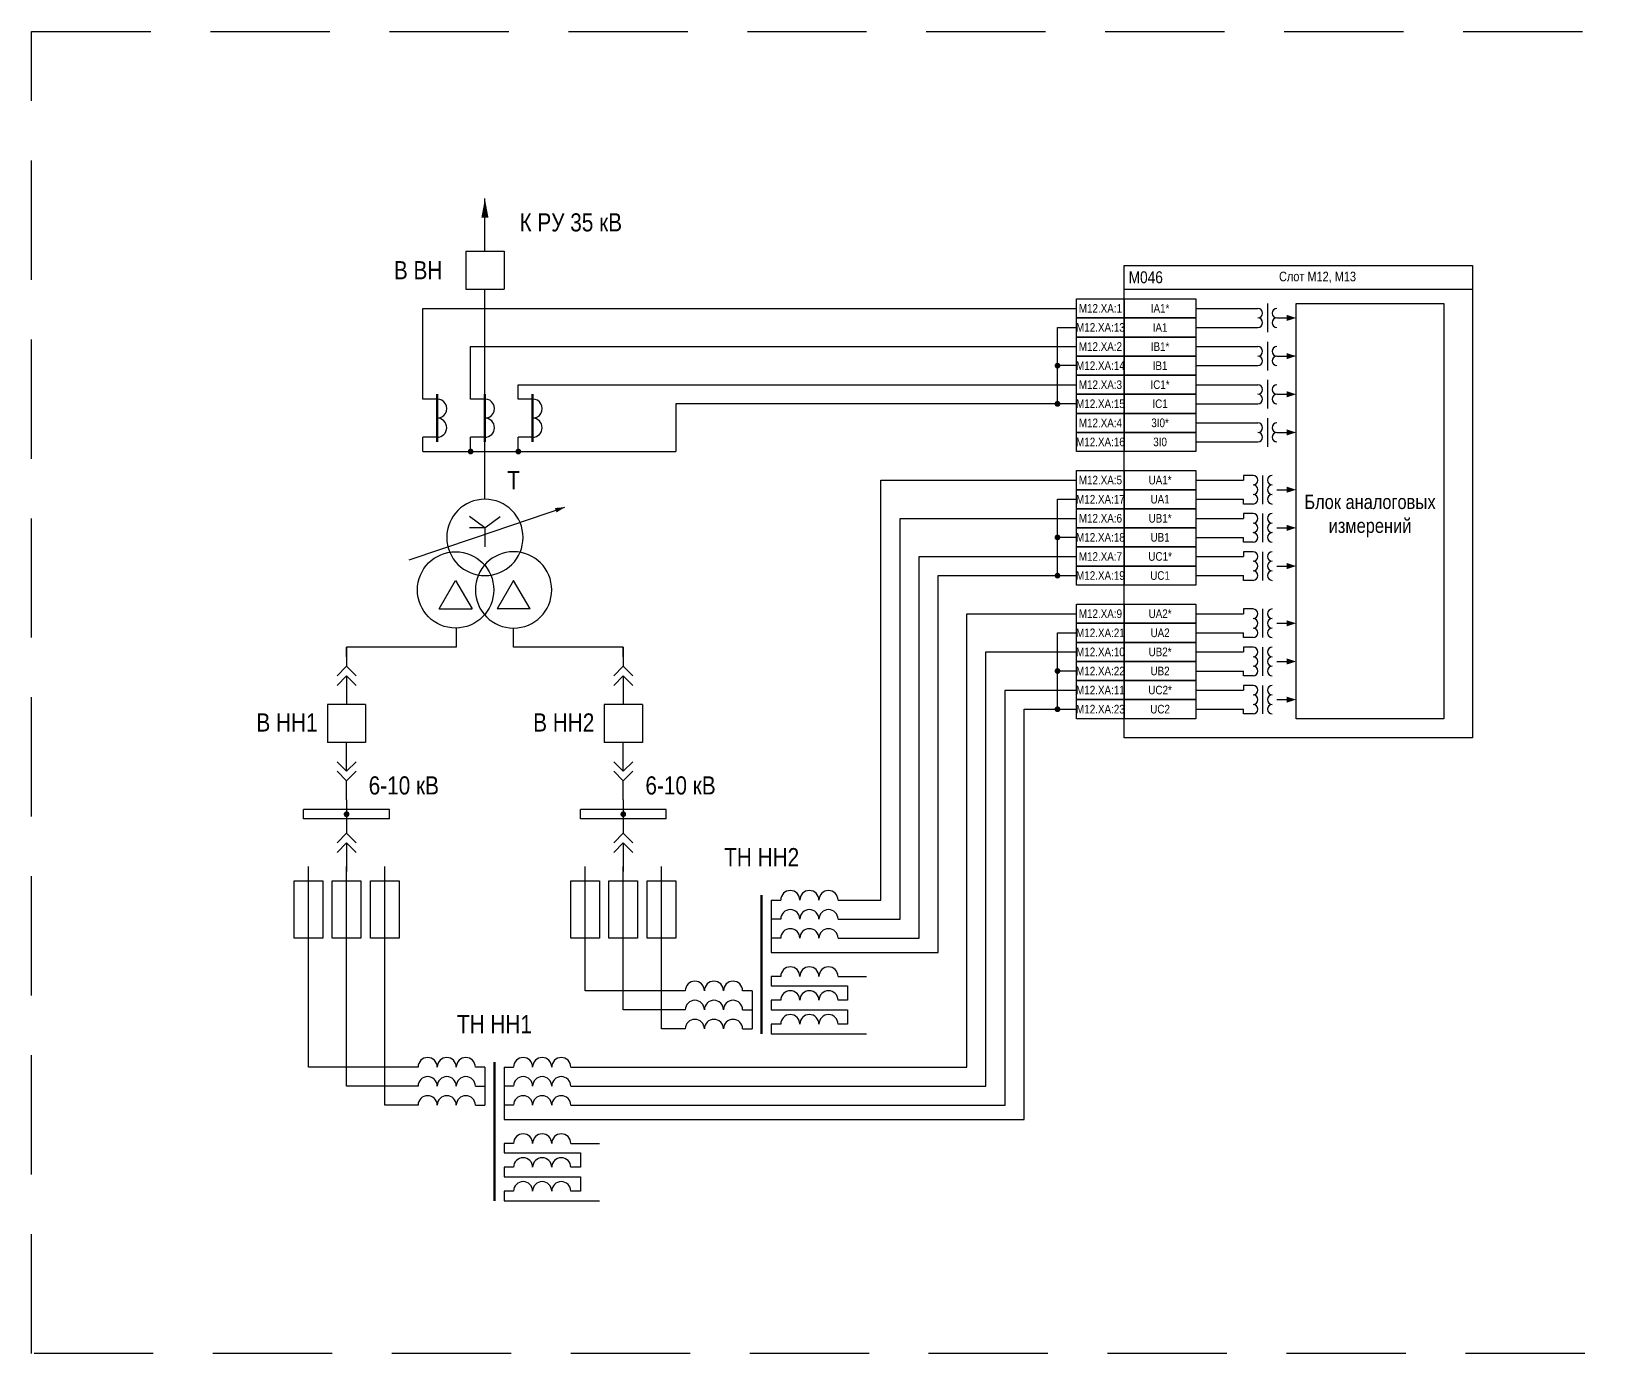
# Model space of a CAD drawing. Header units: millimetres. Extents: x 1657 to 7470, y -558 to 594.
# Drawn here: x 6807 to 7138.5, y 124 to 401 of the extents above; entities that cross this region are included whole.
import ezdxf
from ezdxf.enums import TextEntityAlignment as Align

# ---------------------------------------------------------------- set-up
doc = ezdxf.new("R2010")
doc.units = ezdxf.units.MM
doc.linetypes.add('штриховая2', pattern=[0.375, 0.25, -0.125])
for name, color, linetype, lineweight in [('_ОРЗ_0.3', 7, 'Continuous', 30), ('TEXT', 7, 'Continuous', 25), ('Толстая', 7, 'Continuous', 53), ('Тонкая', 7, 'Continuous', 13)]:
    doc.layers.add(name, color=color, linetype=linetype, lineweight=lineweight)
doc.layers.add('Основная', color=7, linetype='Continuous')
doc.styles.add('1.8_Gost_RD', font='ARIALN.TTF', dxfattribs={"height": 1.8})
doc.styles.add('2.5_Gost_RD', font='ARIALN.TTF', dxfattribs={"height": 2.5})
doc.styles.add('2.5_ISOCPEUR', font='isocpeur.ttf', dxfattribs={"width": 0.9, "height": 2.5})
doc.styles.add('Narrow', font='ARIALN.TTF')
doc.styles.add('Вывод', font='ARIALN.TTF', dxfattribs={"height": 2.5})
doc.styles.add('Компонент', font='ARIALN.TTF', dxfattribs={"height": 3.5})

# ---------------------------------------------------------------- blocks, each defined once
blk = doc.blocks.new('*U195')
at = {"layer": 'Основная', "ltscale": 0.25}
for p, q in [((2, 2), (0, 0)), ((0, 0), (2, -2))]:
    blk.add_line(p, q, dxfattribs=at)
blk = doc.blocks.new('*U210')
at = {"layer": 'Основная', "color": 0}
for p, q in [((0, 6), (0, 2)), ((0, 0), (0, -6))]:
    blk.add_line(p, q, dxfattribs=at)
at = {"ltscale": 0.25, "xscale": -1, "rotation": 90}
for p in [(0, 2), (0, 0)]:
    blk.add_blockref('*U195', p, dxfattribs=at)
at = {"layer": 'Основная'}
for tag, height, style, p in [('ОУ2', 3.5, 'Компонент', (-5, 6)), ('В2', 2.5, 'Вывод', (3, 6)), ('ОУ1', 3.5, 'Компонент', (-5, -6)), ('В1', 2.5, 'Вывод', (3, -6))]:
    blk.add_attdef(tag, text='', height=height, dxfattribs=dict(at, style=style)).set_placement(p, align=Align.MIDDLE_CENTER)
blk = doc.blocks.new('*U209')
at = {"layer": 'Основная'}
for p, q in [((0, 0), (-8, 0)), ((-8, -8), (-8, 0)), ((0, -8), (0, 0)), ((0, -8), (-8, -8))]:
    blk.add_line(p, q, dxfattribs=at)
at = {"layer": 'Основная', "style": '2.5_ISOCPEUR'}
blk.add_attdef('ОУ', text='', height=2.5, dxfattribs=at).set_placement((-15, -3), align=Align.MIDDLE_CENTER)
blk = doc.blocks.new('*U208')
at = {"layer": 'Основная', "color": 0}
for p, q in [((0, 0), (0, 6)), ((0, -6), (0, -2))]:
    blk.add_line(p, q, dxfattribs=at)
at = {"ltscale": 0.25, "rotation": 89.99999999999999}
for p in [(0, 0), (0, -2)]:
    blk.add_blockref('*U195', p, dxfattribs=at)
at = {"layer": 'Основная'}
for tag, height, style, p in [('ОУ1', 3.5, 'Компонент', (-5, 6)), ('В1', 2.5, 'Вывод', (3, 6)), ('ОУ2', 3.5, 'Компонент', (-5, -6)), ('В2', 2.5, 'Вывод', (3, -6))]:
    blk.add_attdef(tag, text='', height=height, dxfattribs=dict(at, style=style)).set_placement(p, align=Align.MIDDLE_CENTER)
blk = doc.blocks.new('*U206')
at = {"layer": 'Основная'}
for p, q in [((0, 0), (-8, 0)), ((-8, -8), (-8, 0)), ((0, -8), (0, 0)), ((0, -8), (-8, -8))]:
    blk.add_line(p, q, dxfattribs=at)
at = {"layer": 'Основная', "style": '2.5_ISOCPEUR'}
blk.add_attdef('ОУ', text='', height=2.5, dxfattribs=at).set_placement((-15, -3), align=Align.MIDDLE_CENTER)
blk = doc.blocks.new('*U207')
at = {"ltscale": 0.25}
for p, q in [((3, 7), (3, 4)), ((0, 4), (3, 4)), ((0, -4), (3, -4)), ((3, -4), (3, -7))]:
    blk.add_line(p, q, dxfattribs=at)
for centre, major_axis, start_param, end_param in [((0, 2), (0, -2), 3.141593, 6.283185), ((0, -2), (-2, 0), 4.712389, 7.853982)]:
    blk.add_ellipse(centre, major_axis=major_axis, ratio=1, start_param=start_param, end_param=end_param, dxfattribs=at)
at = {"layer": 'Основная', "color": 0, "lineweight": 50}
blk.add_line((0, -5), (0, 5), dxfattribs=at)
at = {"layer": 'Основная', "style": '2.5_ISOCPEUR'}
for tag, p in [('В1', (5, 6)), ('ОУ', (-6, 0)), ('В2', (5, -6))]:
    blk.add_attdef(tag, text='', height=2.5, dxfattribs=at).set_placement(p, align=Align.MIDDLE_CENTER)
blk = doc.blocks.new('*U205')
at = {"layer": 'Основная', "color": 0}
for p, q in [((0, 0), (18, 0)), ((0, -2), (0, 0)), ((18, -2), (18, 0)), ((0, -2), (18, -2))]:
    blk.add_line(p, q, dxfattribs=at)
at = {"layer": 'Основная', "style": '2.5_ISOCPEUR'}
blk.add_attdef('ОШ', text='', height=2.5, dxfattribs=at).set_placement((6, 4), align=Align.MIDDLE_CENTER)
blk = doc.blocks.new('*U203')
at = {"ltscale": 0.25}
for p, q in [((3, 7), (3, 4)), ((0, 4), (3, 4)), ((0, -4), (3, -4)), ((3, -4), (3, -7))]:
    blk.add_line(p, q, dxfattribs=at)
for centre, major_axis, start_param, end_param in [((0, 2), (0, -2), 3.141593, 6.283185), ((0, -2), (-2, 0), 4.712389, 7.853982)]:
    blk.add_ellipse(centre, major_axis=major_axis, ratio=1, start_param=start_param, end_param=end_param, dxfattribs=at)
at = {"layer": 'Основная', "color": 0, "lineweight": 50}
blk.add_line((0, -5), (0, 5), dxfattribs=at)
at = {"layer": 'Основная', "style": '2.5_ISOCPEUR'}
for tag, p in [('В1', (5, 6)), ('ОУ', (-6, 0)), ('В2', (5, -6))]:
    blk.add_attdef(tag, text='', height=2.5, dxfattribs=at).set_placement(p, align=Align.MIDDLE_CENTER)
blk = doc.blocks.new('*U204')
at = {"ltscale": 0.25}
for p, q in [((3, 7), (3, 4)), ((0, 4), (3, 4)), ((0, -4), (3, -4)), ((3, -4), (3, -7))]:
    blk.add_line(p, q, dxfattribs=at)
for centre, major_axis, start_param, end_param in [((0, 2), (0, -2), 3.141593, 6.283185), ((0, -2), (-2, 0), 4.712389, 7.853982)]:
    blk.add_ellipse(centre, major_axis=major_axis, ratio=1, start_param=start_param, end_param=end_param, dxfattribs=at)
at = {"layer": 'Основная', "color": 0, "lineweight": 50}
blk.add_line((0, -5), (0, 5), dxfattribs=at)
at = {"layer": 'Основная', "style": '2.5_ISOCPEUR'}
for tag, p in [('В1', (5, 6)), ('ОУ', (-6, 0)), ('В2', (5, -6))]:
    blk.add_attdef(tag, text='', height=2.5, dxfattribs=at).set_placement(p, align=Align.MIDDLE_CENTER)
blk = doc.blocks.new('*U202')
at = {"ltscale": 0.25}
for p, q in [((0, 0), (-20, 0)), ((14.44, 0), (0, 0))]:
    blk.add_line(p, q, dxfattribs=at)
blk.add_lwpolyline([(-18, 0, 1, 0, 0), (-20, 0, 0, 0, 0)], format="xyseb", dxfattribs=at)
at = {"layer": 'Основная', "style": '2.5_ISOCPEUR'}
blk.add_attdef('ОС', text='', height=2.5, dxfattribs=at).set_placement((3, 2), align=Align.MIDDLE_CENTER)
blk = doc.blocks.new('*U193')
at = {"ltscale": 0.25}
for q in [(-3.2, 4.4), (3.2, 4.4), (0, -2), (3.21, 2)]:
    blk.add_line((0, 2), q, dxfattribs=at)
blk.add_circle((0, 0), 8, dxfattribs=at)
at = {"layer": 'Основная', "style": 'Компонент'}
blk.add_attdef('ОУ', text='', height=3.5, dxfattribs=at).set_placement((-17, 0), align=Align.MIDDLE_CENTER)
blk = doc.blocks.new('*U194')
at = {"ltscale": 0.25}
for p, q in [((-3.46, -4), (0, 2)), ((0, 2), (3.46, -4)), ((-3.46, -4), (3.46, -4))]:
    blk.add_line(p, q, dxfattribs=at)
blk.add_circle((0, 0), 8, dxfattribs=at)
at = {"layer": 'Основная', "style": 'Компонент'}
blk.add_attdef('ОУ', text='', height=3.5, dxfattribs=at).set_placement((17, 0), align=Align.MIDDLE_CENTER)
blk = doc.blocks.new('*U201')
at = {"layer": 'Основная', "color": 0}
for p, q in [((0, 6), (0, 2)), ((0, 0), (0, -6))]:
    blk.add_line(p, q, dxfattribs=at)
at = {"ltscale": 0.25, "xscale": -1, "rotation": 90}
for p in [(0, 2), (0, 0)]:
    blk.add_blockref('*U195', p, dxfattribs=at)
at = {"layer": 'Основная'}
for tag, height, style, p in [('ОУ2', 3.5, 'Компонент', (-5, 6)), ('В2', 2.5, 'Вывод', (3, 6)), ('ОУ1', 3.5, 'Компонент', (-5, -6)), ('В1', 2.5, 'Вывод', (3, -6))]:
    blk.add_attdef(tag, text='', height=height, dxfattribs=dict(at, style=style)).set_placement(p, align=Align.MIDDLE_CENTER)
blk = doc.blocks.new('*U199')
at = {"layer": 'Основная'}
for p, q in [((0, 0), (-8, 0)), ((-8, -8), (-8, 0)), ((0, -8), (0, 0)), ((0, -8), (-8, -8))]:
    blk.add_line(p, q, dxfattribs=at)
at = {"layer": 'Основная', "style": '2.5_ISOCPEUR'}
blk.add_attdef('ОУ', text='', height=2.5, dxfattribs=at).set_placement((-15, -3), align=Align.MIDDLE_CENTER)
blk = doc.blocks.new('*U200')
at = {"layer": 'Основная', "color": 0}
for p, q in [((0, 0), (0, 6)), ((0, -6), (0, -2))]:
    blk.add_line(p, q, dxfattribs=at)
at = {"ltscale": 0.25, "rotation": 89.99999999999999}
for p in [(0, 0), (0, -2)]:
    blk.add_blockref('*U195', p, dxfattribs=at)
at = {"layer": 'Основная'}
for tag, height, style, p in [('ОУ1', 3.5, 'Компонент', (-5, 6)), ('В1', 2.5, 'Вывод', (3, 6)), ('ОУ2', 3.5, 'Компонент', (-5, -6)), ('В2', 2.5, 'Вывод', (3, -6))]:
    blk.add_attdef(tag, text='', height=height, dxfattribs=dict(at, style=style)).set_placement(p, align=Align.MIDDLE_CENTER)
blk = doc.blocks.new('*U198')
at = {"layer": 'Основная', "color": 0}
for p, q in [((0, 0), (18, 0)), ((0, -2), (0, 0)), ((18, -2), (18, 0)), ((0, -2), (18, -2))]:
    blk.add_line(p, q, dxfattribs=at)
at = {"layer": 'Основная', "style": '2.5_ISOCPEUR'}
blk.add_attdef('ОШ', text='', height=2.5, dxfattribs=at).set_placement((6, 4), align=Align.MIDDLE_CENTER)
blk = doc.blocks.new('*U111')
at = {"ltscale": 0.25}
blk.add_line((0, 0), (3, 0), dxfattribs=at)
blk.add_lwpolyline([(2, 0, 1.3, 0, 0), (4, 0, 0, 0, 0)], format="xyseb", dxfattribs=at)
blk = doc.blocks.new('*U197')
at = {"ltscale": 0.35}
for centre in [(-4, 0), (0, 0), (4, 0)]:
    blk.add_arc(centre, 2, 0, 180, dxfattribs=at)
for tag, height, style, p in [('ОУ', 3.5, 'Компонент', (0, 8)), ('В1', 2.5, 'Вывод', (-6, -2)), ('В2', 2.5, 'Вывод', (6, -2))]:
    blk.add_attdef(tag, text='', height=height, dxfattribs=dict(at, style=style)).set_placement(p, align=Align.MIDDLE_CENTER)
blk = doc.blocks.new('*U243')
at = {"ltscale": 0.35}
for centre in [(-4, 0), (0, 0), (4, 0)]:
    blk.add_arc(centre, 2, 0, 180, dxfattribs=at)
for tag, height, style, p in [('ОУ', 3.5, 'Компонент', (0, 8)), ('В1', 2.5, 'Вывод', (-6, -2)), ('В2', 2.5, 'Вывод', (6, -2))]:
    blk.add_attdef(tag, text='', height=height, dxfattribs=dict(at, style=style)).set_placement(p, align=Align.MIDDLE_CENTER)
blk = doc.blocks.new('*U244')
at = {"ltscale": 0.35}
for centre in [(-4, 0), (0, 0), (4, 0)]:
    blk.add_arc(centre, 2, 0, 180, dxfattribs=at)
for tag, height, style, p in [('ОУ', 3.5, 'Компонент', (0, 8)), ('В1', 2.5, 'Вывод', (-6, -2)), ('В2', 2.5, 'Вывод', (6, -2))]:
    blk.add_attdef(tag, text='', height=height, dxfattribs=dict(at, style=style)).set_placement(p, align=Align.MIDDLE_CENTER)
blk = doc.blocks.new('*U245')
at = {"ltscale": 0.35}
for centre in [(-4, 0), (0, 0), (4, 0)]:
    blk.add_arc(centre, 2, 0, 180, dxfattribs=at)
for tag, height, style, p in [('ОУ', 3.5, 'Компонент', (0, 8)), ('В1', 2.5, 'Вывод', (-6, -2)), ('В2', 2.5, 'Вывод', (6, -2))]:
    blk.add_attdef(tag, text='', height=height, dxfattribs=dict(at, style=style)).set_placement(p, align=Align.MIDDLE_CENTER)
blk = doc.blocks.new('*U246')
at = {"ltscale": 0.35}
for centre in [(-4, 0), (0, 0), (4, 0)]:
    blk.add_arc(centre, 2, 0, 180, dxfattribs=at)
for tag, height, style, p in [('ОУ', 3.5, 'Компонент', (0, 8)), ('В1', 2.5, 'Вывод', (-6, -2)), ('В2', 2.5, 'Вывод', (6, -2))]:
    blk.add_attdef(tag, text='', height=height, dxfattribs=dict(at, style=style)).set_placement(p, align=Align.MIDDLE_CENTER)
blk = doc.blocks.new('*U247')
at = {"ltscale": 0.35}
for centre in [(-4, 0), (0, 0), (4, 0)]:
    blk.add_arc(centre, 2, 0, 180, dxfattribs=at)
for tag, height, style, p in [('ОУ', 3.5, 'Компонент', (0, 8)), ('В1', 2.5, 'Вывод', (-6, -2)), ('В2', 2.5, 'Вывод', (6, -2))]:
    blk.add_attdef(tag, text='', height=height, dxfattribs=dict(at, style=style)).set_placement(p, align=Align.MIDDLE_CENTER)
blk = doc.blocks.new('*U239')
at = {"ltscale": 0.35}
for centre in [(-4, 0), (0, 0), (4, 0)]:
    blk.add_arc(centre, 2, 0, 180, dxfattribs=at)
for tag, height, style, p in [('ОУ', 3.5, 'Компонент', (0, 8)), ('В1', 2.5, 'Вывод', (-6, -2)), ('В2', 2.5, 'Вывод', (6, -2))]:
    blk.add_attdef(tag, text='', height=height, dxfattribs=dict(at, style=style)).set_placement(p, align=Align.MIDDLE_CENTER)
blk = doc.blocks.new('*U240')
at = {"ltscale": 0.35}
for centre in [(-4, 0), (0, 0), (4, 0)]:
    blk.add_arc(centre, 2, 0, 180, dxfattribs=at)
for tag, height, style, p in [('ОУ', 3.5, 'Компонент', (0, 8)), ('В1', 2.5, 'Вывод', (-6, -2)), ('В2', 2.5, 'Вывод', (6, -2))]:
    blk.add_attdef(tag, text='', height=height, dxfattribs=dict(at, style=style)).set_placement(p, align=Align.MIDDLE_CENTER)
blk = doc.blocks.new('*U241')
at = {"ltscale": 0.35}
for centre in [(-4, 0), (0, 0), (4, 0)]:
    blk.add_arc(centre, 2, 0, 180, dxfattribs=at)
for tag, height, style, p in [('ОУ', 3.5, 'Компонент', (0, 8)), ('В1', 2.5, 'Вывод', (-6, -2)), ('В2', 2.5, 'Вывод', (6, -2))]:
    blk.add_attdef(tag, text='', height=height, dxfattribs=dict(at, style=style)).set_placement(p, align=Align.MIDDLE_CENTER)
blk = doc.blocks.new('*U242')
at = {"layer": 'Основная', "color": 0}
for p, q in [((0, 0), (0, 6)), ((0, -6), (0, -2))]:
    blk.add_line(p, q, dxfattribs=at)
at = {"ltscale": 0.25, "rotation": 89.99999999999999}
for p in [(0, 0), (0, -2)]:
    blk.add_blockref('*U195', p, dxfattribs=at)
at = {"layer": 'Основная'}
for tag, height, style, p in [('ОУ1', 3.5, 'Компонент', (-5, 6)), ('В1', 2.5, 'Вывод', (3, 6)), ('ОУ2', 3.5, 'Компонент', (-5, -6)), ('В2', 2.5, 'Вывод', (3, -6))]:
    blk.add_attdef(tag, text='', height=height, dxfattribs=dict(at, style=style)).set_placement(p, align=Align.MIDDLE_CENTER)
blk = doc.blocks.new('*U233')
at = {"ltscale": 0.35}
for centre in [(-4, 0), (0, 0), (4, 0)]:
    blk.add_arc(centre, 2, 0, 180, dxfattribs=at)
for tag, height, style, p in [('ОУ', 3.5, 'Компонент', (0, 8)), ('В1', 2.5, 'Вывод', (-6, -2)), ('В2', 2.5, 'Вывод', (6, -2))]:
    blk.add_attdef(tag, text='', height=height, dxfattribs=dict(at, style=style)).set_placement(p, align=Align.MIDDLE_CENTER)
blk = doc.blocks.new('*U234')
at = {"ltscale": 0.35}
for centre in [(-4, 0), (0, 0), (4, 0)]:
    blk.add_arc(centre, 2, 0, 180, dxfattribs=at)
for tag, height, style, p in [('ОУ', 3.5, 'Компонент', (0, 8)), ('В1', 2.5, 'Вывод', (-6, -2)), ('В2', 2.5, 'Вывод', (6, -2))]:
    blk.add_attdef(tag, text='', height=height, dxfattribs=dict(at, style=style)).set_placement(p, align=Align.MIDDLE_CENTER)
blk = doc.blocks.new('*U235')
at = {"ltscale": 0.35}
for centre in [(-4, 0), (0, 0), (4, 0)]:
    blk.add_arc(centre, 2, 0, 180, dxfattribs=at)
for tag, height, style, p in [('ОУ', 3.5, 'Компонент', (0, 8)), ('В1', 2.5, 'Вывод', (-6, -2)), ('В2', 2.5, 'Вывод', (6, -2))]:
    blk.add_attdef(tag, text='', height=height, dxfattribs=dict(at, style=style)).set_placement(p, align=Align.MIDDLE_CENTER)
blk = doc.blocks.new('*U236')
at = {"ltscale": 0.35}
for centre in [(-4, 0), (0, 0), (4, 0)]:
    blk.add_arc(centre, 2, 0, 180, dxfattribs=at)
for tag, height, style, p in [('ОУ', 3.5, 'Компонент', (0, 8)), ('В1', 2.5, 'Вывод', (-6, -2)), ('В2', 2.5, 'Вывод', (6, -2))]:
    blk.add_attdef(tag, text='', height=height, dxfattribs=dict(at, style=style)).set_placement(p, align=Align.MIDDLE_CENTER)
blk = doc.blocks.new('*U237')
at = {"ltscale": 0.35}
for centre in [(-4, 0), (0, 0), (4, 0)]:
    blk.add_arc(centre, 2, 0, 180, dxfattribs=at)
for tag, height, style, p in [('ОУ', 3.5, 'Компонент', (0, 8)), ('В1', 2.5, 'Вывод', (-6, -2)), ('В2', 2.5, 'Вывод', (6, -2))]:
    blk.add_attdef(tag, text='', height=height, dxfattribs=dict(at, style=style)).set_placement(p, align=Align.MIDDLE_CENTER)
blk = doc.blocks.new('*U238')
at = {"ltscale": 0.35}
for centre in [(-4, 0), (0, 0), (4, 0)]:
    blk.add_arc(centre, 2, 0, 180, dxfattribs=at)
for tag, height, style, p in [('ОУ', 3.5, 'Компонент', (0, 8)), ('В1', 2.5, 'Вывод', (-6, -2)), ('В2', 2.5, 'Вывод', (6, -2))]:
    blk.add_attdef(tag, text='', height=height, dxfattribs=dict(at, style=style)).set_placement(p, align=Align.MIDDLE_CENTER)
blk = doc.blocks.new('*U229')
at = {"ltscale": 0.35}
for centre in [(-4, 0), (0, 0), (4, 0)]:
    blk.add_arc(centre, 2, 0, 180, dxfattribs=at)
for tag, height, style, p in [('ОУ', 3.5, 'Компонент', (0, 8)), ('В1', 2.5, 'Вывод', (-6, -2)), ('В2', 2.5, 'Вывод', (6, -2))]:
    blk.add_attdef(tag, text='', height=height, dxfattribs=dict(at, style=style)).set_placement(p, align=Align.MIDDLE_CENTER)
blk = doc.blocks.new('*U230')
at = {"ltscale": 0.35}
for centre in [(-4, 0), (0, 0), (4, 0)]:
    blk.add_arc(centre, 2, 0, 180, dxfattribs=at)
for tag, height, style, p in [('ОУ', 3.5, 'Компонент', (0, 8)), ('В1', 2.5, 'Вывод', (-6, -2)), ('В2', 2.5, 'Вывод', (6, -2))]:
    blk.add_attdef(tag, text='', height=height, dxfattribs=dict(at, style=style)).set_placement(p, align=Align.MIDDLE_CENTER)
blk = doc.blocks.new('*U231')
at = {"ltscale": 0.35}
for centre in [(-4, 0), (0, 0), (4, 0)]:
    blk.add_arc(centre, 2, 0, 180, dxfattribs=at)
for tag, height, style, p in [('ОУ', 3.5, 'Компонент', (0, 8)), ('В1', 2.5, 'Вывод', (-6, -2)), ('В2', 2.5, 'Вывод', (6, -2))]:
    blk.add_attdef(tag, text='', height=height, dxfattribs=dict(at, style=style)).set_placement(p, align=Align.MIDDLE_CENTER)
blk = doc.blocks.new('*U232')
at = {"layer": 'Основная', "color": 0}
for p, q in [((0, 0), (0, 6)), ((0, -6), (0, -2))]:
    blk.add_line(p, q, dxfattribs=at)
at = {"ltscale": 0.25, "rotation": 89.99999999999999}
for p in [(0, 0), (0, -2)]:
    blk.add_blockref('*U195', p, dxfattribs=at)
at = {"layer": 'Основная'}
for tag, height, style, p in [('ОУ1', 3.5, 'Компонент', (-5, 6)), ('В1', 2.5, 'Вывод', (3, 6)), ('ОУ2', 3.5, 'Компонент', (-5, -6)), ('В2', 2.5, 'Вывод', (3, -6))]:
    blk.add_attdef(tag, text='', height=height, dxfattribs=dict(at, style=style)).set_placement(p, align=Align.MIDDLE_CENTER)

msp = doc.modelspace()

# ---------------------------------------------------------------- linework, layer by layer
for p, q in [((6902, 355), (6902, 366)), ((6909, 327), (7026, 327))]:
    msp.add_line(p, q)
at = {"ltscale": 100}
for p, q in [((6889, 327), (6889, 343)), ((6889, 343), (7026, 343)), ((7051, 343), (7064, 343)), ((7066, 344), (7066, 338)), ((7022, 323), (7022, 339)), ((7022, 339), (7026, 339)), ((7051, 339), (7064, 339)), ((6899, 327), (6899, 335)), ((6899, 335), (7026, 335)), ((7051, 335), (7064, 335)), ((7066, 336), (7066, 330)), ((7026, 331), (7022, 331)), ((7051, 331), (7064, 331)), ((7051, 327), (7064, 327)), ((7066, 328), (7066, 322)), ((7026, 323), (6942, 323)), ((6942, 323), (6942, 313)), ((7051, 323), (7064, 323)), ((7051, 319), (7064, 319)), ((7066, 320), (7066, 314)), ((7051, 315), (7064, 315)), ((6889, 313), (6909, 313)), ((6909, 313), (6942, 313)), ((7051, 307), (7061, 307)), ((7063, 308), (7061, 308)), ((7061, 308), (7061, 307)), ((7065, 308), (7065, 302)), ((7022, 287), (7022, 303)), ((7022, 303), (7026, 303)), ((7051, 303), (7061, 303)), ((7061, 302), (7061, 303)), ((7063, 302), (7061, 302)), ((7051, 299), (7061, 299)), ((7063, 300), (7061, 300)), ((7061, 300), (7061, 299)), ((7065, 300), (7065, 294)), ((7026, 295), (7022, 295)), ((7051, 295), (7061, 295)), ((7061, 294), (7061, 295)), ((7063, 294), (7061, 294)), ((7063, 292), (7061, 292)), ((7061, 292), (7061, 291)), ((7065, 292), (7065, 286)), ((7051, 291), (7061, 291)), ((7051, 287), (7061, 287)), ((7061, 286), (7061, 287)), ((7063, 286), (7061, 286)), ((7051, 279), (7061, 279)), ((7063, 280), (7061, 280)), ((7061, 280), (7061, 279)), ((7065, 280), (7065, 274)), ((7022, 259), (7022, 275)), ((7022, 275), (7026, 275)), ((7051, 275), (7061, 275)), ((7061, 274), (7061, 275)), ((7063, 274), (7061, 274)), ((7063, 272), (7061, 272)), ((7061, 272), (7061, 271)), ((7065, 272), (7065, 266)), ((7051, 271), (7061, 271)), ((7026, 267), (7022, 267)), ((7051, 267), (7061, 267)), ((7061, 266), (7061, 267)), ((7063, 266), (7061, 266)), ((7051, 263), (7061, 263)), ((7063, 264), (7061, 264)), ((7061, 264), (7061, 263)), ((7065, 264), (7065, 258)), ((7051, 259), (7061, 259)), ((7061, 258), (7061, 259)), ((7063, 258), (7061, 258)), ((6962, 219), (6964, 219)), ((6964, 215), (6962, 215)), ((6964, 211), (6962, 211)), ((6964, 203), (6962, 203)), ((6962, 203), (6962, 201)), ((6976, 203), (6982, 203)), ((6958, 200), (6956, 200)), ((6958, 200), (6958, 192)), ((6962, 201), (6978, 201)), ((6978, 201), (6978, 198)), ((6956, 196), (6958, 196)), ((6963, 198), (6962, 198)), ((6962, 198), (6962, 196)), ((6962, 196), (6978, 196)), ((6964, 198), (6963, 198)), ((6978, 198), (6976, 198)), ((6978, 196), (6978, 193)), ((6964, 193), (6962, 193)), ((6962, 193), (6962, 191)), ((6978, 193), (6976, 193)), ((6956, 192), (6958, 192)), ((6902, 184), (6900, 184)), ((6902, 184), (6902, 176)), ((6906, 184), (6908, 184)), ((6900, 180), (6902, 180)), ((6908, 180), (6906, 180)), ((6900, 176), (6902, 176)), ((6908, 176), (6906, 176)), ((6908, 168), (6906, 168)), ((6906, 168), (6906, 166)), ((6906, 166), (6922, 166)), ((6920, 168), (6926, 168)), ((6922, 166), (6922, 163)), ((6907, 163), (6906, 163)), ((6906, 163), (6906, 161)), ((6908, 163), (6907, 163)), ((6922, 163), (6920, 163)), ((6906, 161), (6922, 161)), ((6922, 161), (6922, 158)), ((6908, 158), (6906, 158)), ((6906, 158), (6906, 156)), ((6922, 158), (6920, 158))]:
    msp.add_line(p, q, dxfattribs=at)
at = {"linetype": 'штриховая2', "ltscale": 100}
msp.add_lwpolyline([(6807, 401), (7470, 401), (7470, 124), (6807, 124)], close=True, dxfattribs=at)
for points in [[(6902, 303), (6902, 347)], [(6873, 270), (6873, 272)], [(6931, 270), (6931, 272)], [(6873, 240), (6873, 237)], [(6931, 240), (6931, 237)], [(6865, 191), (6865, 226)], [(6873, 191), (6873, 226)], [(6881, 191), (6881, 226)], [(6923, 207), (6923, 226)], [(6931, 207), (6931, 226)], [(6939, 207), (6939, 226)]]:
    msp.add_lwpolyline(points)
at = {"ltscale": 100}
for points in [[(7026, 345), (7036, 345), (7036, 341), (7026, 341)], [(7036, 345), (7051, 345), (7051, 341), (7036, 341)], [(7072, 344), (7103, 344), (7103, 257), (7072, 257)], [(7026, 341), (7036, 341), (7036, 337), (7026, 337)], [(7036, 341), (7051, 341), (7051, 337), (7036, 337)], [(7026, 337), (7036, 337), (7036, 333), (7026, 333)], [(7036, 337), (7051, 337), (7051, 333), (7036, 333)], [(7026, 333), (7036, 333), (7036, 329), (7026, 329)], [(7036, 333), (7051, 333), (7051, 329), (7036, 329)], [(7026, 329), (7036, 329), (7036, 325), (7026, 325)], [(7036, 329), (7051, 329), (7051, 325), (7036, 325)], [(7026, 325), (7036, 325), (7036, 321), (7026, 321)], [(7036, 325), (7051, 325), (7051, 321), (7036, 321)], [(7026, 321), (7036, 321), (7036, 317), (7026, 317)], [(7036, 321), (7051, 321), (7051, 317), (7036, 317)], [(7026, 317), (7036, 317), (7036, 313), (7026, 313)], [(7036, 317), (7051, 317), (7051, 313), (7036, 313)], [(7026, 309), (7036, 309), (7036, 305), (7026, 305)], [(7036, 309), (7051, 309), (7051, 305), (7036, 305)], [(7026, 305), (7036, 305), (7036, 301), (7026, 301)], [(7036, 305), (7051, 305), (7051, 301), (7036, 301)], [(7026, 301), (7036, 301), (7036, 297), (7026, 297)], [(7036, 301), (7051, 301), (7051, 297), (7036, 297)], [(7026, 297), (7036, 297), (7036, 293), (7026, 293)], [(7036, 297), (7051, 297), (7051, 293), (7036, 293)], [(7026, 293), (7036, 293), (7036, 289), (7026, 289)], [(7036, 293), (7051, 293), (7051, 289), (7036, 289)], [(7026, 289), (7036, 289), (7036, 285), (7026, 285)], [(7036, 289), (7051, 289), (7051, 285), (7036, 285)], [(7026, 281), (7036, 281), (7036, 277), (7026, 277)], [(7036, 281), (7051, 281), (7051, 277), (7036, 277)], [(7026, 277), (7036, 277), (7036, 273), (7026, 273)], [(7036, 277), (7051, 277), (7051, 273), (7036, 273)], [(7026, 273), (7036, 273), (7036, 269), (7026, 269)], [(7036, 273), (7051, 273), (7051, 269), (7036, 269)], [(7026, 269), (7036, 269), (7036, 265), (7026, 265)], [(7036, 269), (7051, 269), (7051, 265), (7036, 265)], [(7026, 265), (7036, 265), (7036, 261), (7026, 261)], [(7036, 265), (7051, 265), (7051, 261), (7036, 261)], [(7026, 261), (7036, 261), (7036, 257), (7026, 257)], [(7036, 261), (7051, 261), (7051, 257), (7036, 257)]]:
    msp.add_lwpolyline(points, close=True, dxfattribs=at)
for points in [[(7036, 347), (7109, 347)], [(6976, 219), (6985, 219), (6985, 307), (7026, 307)], [(6976, 215), (6989, 215), (6989, 299), (7026, 299)], [(6976, 211), (6993, 211), (6993, 291), (7026, 291)], [(6962, 219), (6962, 208), (6997, 208), (6997, 287), (7026, 287)], [(6920, 184), (7003, 184), (7003, 279), (7026, 279)], [(6896, 276), (6896, 272), (6873, 272)], [(6931, 272), (6908, 272), (6908, 276)], [(6920, 180), (7007, 180), (7007, 271), (7026, 271)], [(6920, 176), (7011, 176), (7011, 263), (7026, 263)], [(6906, 184), (6906, 173), (7015, 173), (7015, 259), (7026, 259)], [(6944, 196), (6931, 196), (6931, 209)], [(6944, 192), (6939, 192), (6939, 209)], [(6888, 180), (6873, 180), (6873, 206)], [(6888, 176), (6881, 176), (6881, 206)], [(6944, 200), (6923, 200), (6923, 207)], [(6888, 184), (6865, 184), (6865, 191)], [(6962, 191), (6982, 191)], [(6906, 156), (6926, 156)]]:
    msp.add_lwpolyline(points, dxfattribs=at)
at = {"ltscale": 0.25, "const_width": 0.6}
for points in [[(7021.7, 331, -1), (7022.3, 331, -1)], [(7021.7, 330.99, 1), (7022.3, 330.99, 1)], [(7021.7, 323, -1), (7022.3, 323, -1)], [(7021.7, 322.99, 1), (7022.3, 322.99, 1)], [(6898.7, 313, -1), (6899.3, 313, -1)], [(6898.7, 312.99, 1), (6899.3, 312.99, 1)], [(6908.7, 313, -1), (6909.3, 313, -1)], [(6908.7, 312.99, 1), (6909.3, 312.99, 1)], [(7021.7, 295, -1), (7022.3, 295, -1)], [(7021.7, 294.99, 1), (7022.3, 294.99, 1)], [(7021.7, 287, -1), (7022.3, 287, -1)], [(7021.7, 286.99, 1), (7022.3, 286.99, 1)], [(7021.7, 267, -1), (7022.3, 267, -1)], [(7021.7, 266.99, 1), (7022.3, 266.99, 1)], [(7021.7, 259, -1), (7022.3, 259, -1)], [(7021.7, 258.99, 1), (7022.3, 258.99, 1)], [(6872.7, 237, -1), (6873.3, 237, -1)], [(6872.7, 236.99, 1), (6873.3, 236.99, 1)], [(6930.7, 237, -1), (6931.3, 237, -1)], [(6930.7, 236.99, 1), (6931.3, 236.99, 1)]]:
    msp.add_lwpolyline(points, format="xyb", close=True, dxfattribs=at)
for points in [[(6862, 223), (6868, 223), (6868, 211), (6862, 211)], [(6870, 223), (6876, 223), (6876, 211), (6870, 211)], [(6878, 223), (6884, 223), (6884, 211), (6878, 211)], [(6920, 223), (6926, 223), (6926, 211), (6920, 211)], [(6928, 223), (6934, 223), (6934, 211), (6928, 211)], [(6936, 223), (6942, 223), (6942, 211), (6936, 211)]]:
    msp.add_lwpolyline(points, close=True)
at = {"ltscale": 100}
for centre, start, end in [((7064, 342), 270, 90), ((7068, 342), 90, 270), ((7064, 340), 270, 90), ((7068, 340), 90, 270), ((7064, 334), 270, 90), ((7068, 334), 90, 270), ((7064, 332), 270, 90), ((7068, 332), 90, 270), ((7064, 326), 270, 90), ((7064, 324), 270, 90), ((7068, 326), 90, 270), ((7068, 324), 90, 270), ((7064, 318), 270, 90), ((7068, 318), 90, 270), ((7064, 316), 270, 90), ((7068, 316), 90, 270), ((7063, 307), 270, 90), ((7063, 305), 270, 90), ((7067, 307), 90, 270), ((7067, 305), 90, 270), ((7063, 303), 270, 90), ((7067, 303), 90, 270), ((7063, 299), 270, 90), ((7067, 299), 90, 270), ((7063, 297), 270, 90), ((7063, 295), 270, 90), ((7067, 297), 90, 270), ((7067, 295), 90, 270), ((7063, 291), 270, 90), ((7067, 291), 90, 270), ((7063, 289), 270, 90), ((7067, 289), 90, 270), ((7063, 287), 270, 90), ((7067, 287), 90, 270), ((7063, 279), 270, 90), ((7067, 279), 90, 270), ((7063, 277), 270, 90), ((7063, 275), 270, 90), ((7067, 277), 90, 270), ((7067, 275), 90, 270), ((7063, 271), 270, 90), ((7067, 271), 90, 270), ((7063, 269), 270, 90), ((7067, 269), 90, 270), ((7063, 267), 270, 90), ((7067, 267), 90, 270), ((7063, 263), 270, 90), ((7063, 261), 270, 90), ((7067, 263), 90, 270), ((7067, 261), 90, 270), ((7063, 259), 270, 90), ((7067, 259), 90, 270)]:
    msp.add_arc(centre, 1, start, end, dxfattribs=at)
at = {"layer": '_ОРЗ_0.3', "ltscale": 100}
msp.add_lwpolyline([(7036, 352), (7109, 352), (7109, 253), (7036, 253)], close=True, dxfattribs=at)
at = {"layer": 'Толстая', "ltscale": 100}
for p, q in [((6960, 220), (6960, 191)), ((6904, 185), (6904, 156))]:
    msp.add_line(p, q, dxfattribs=at)
at = {"layer": 'Тонкая', "ltscale": 0.3}
msp.add_lwpolyline([(6902, 366, 0, 1.5, 0), (6902, 362, 0, 0, 0)], format="xyseb", dxfattribs=at)

# ---------------------------------------------------------------- block references
at = {"ltscale": 0.35, "rotation": 180}
msp.add_blockref('*U206', (6898, 347), dxfattribs=at)
at = {"ltscale": 0.35}
for name, p in [('*U111', (7068, 341)), ('*U111', (7068, 333)), ('*U111', (7068, 325)), ('*U111', (7068, 317)), ('*U111', (7068, 305)), ('*U111', (7068, 297)), ('*U194', (6895.85, 284)), ('*U111', (7068, 289)), ('*U111', (7068, 277)), ('*U111', (7068, 269)), ('*U111', (7068, 261)), ('*U233', (6970, 219)), ('*U234', (6970, 215)), ('*U235', (6970, 211)), ('*U229', (6970, 203)), ('*U236', (6950, 200)), ('*U230', (6970, 198)), ('*U237', (6950, 196)), ('*U238', (6950, 192)), ('*U231', (6970, 193)), ('*U245', (6894, 184)), ('*U197', (6914, 184)), ('*U246', (6894, 180)), ('*U243', (6914, 180)), ('*U247', (6894, 176)), ('*U244', (6914, 176)), ('*U239', (6914, 168)), ('*U240', (6914, 163)), ('*U241', (6914, 158))]:
    msp.add_blockref(name, p, dxfattribs=at)
at = {"ltscale": 0.25}
for name, p, rotation in [('*U203', (6892, 320), 180), ('*U207', (6902, 320), 180), ('*U204', (6912, 320), 180), ('*U202', (6899.8, 294.91), 198.7392877131279)]:
    msp.add_blockref(name, p, dxfattribs=dict(at, rotation=rotation))
at = {"ltscale": 0.35, "xscale": -1}
for name, p in [('*U193', (6902, 295)), ('*U194', (6908, 284))]:
    msp.add_blockref(name, p, dxfattribs=at)
at = {"ltscale": 0.25, "xscale": -1, "rotation": 180}
for name, p in [('*U200', (6873, 266)), ('*U208', (6931, 266)), ('*U199', (6877, 252)), ('*U209', (6935, 252)), ('*U201', (6873, 246)), ('*U210', (6931, 246)), ('*U242', (6873, 231)), ('*U232', (6931, 231))]:
    msp.add_blockref(name, p, dxfattribs=at)
at = {"ltscale": 0.25, "xscale": -1}
for name, p in [('*U198', (6882, 237.99)), ('*U205', (6940, 237.99))]:
    msp.add_blockref(name, p, dxfattribs=at)

# ---------------------------------------------------------------- texts
at = {"char_height": 3.8, "width": 53.3807, "attachment_point": 5, "style": 'Narrow'}
for s, insert in [('\\pi-11.4,l11.4,t11.4;К РУ 35 кВ', (6920, 361)), ('\\pi-11.4,l11.4,t11.4;В ВН', (6888, 351)), ('\\pi-11.4,l11.4,t11.4;Т', (6908, 307)), ('\\pi-11.4,l11.4,t11.4;В НН1', (6860.52, 256.22)), ('\\pi-11.4,l11.4,t11.4;В НН2', (6918.52, 256.22)), ('\\pi-11.4,l11.4,t11.4;6-10 кВ', (6885, 243)), ('\\pi-11.4,l11.4,t11.4;6-10 кВ', (6943, 243)), ('\\pi-11.4,l11.4,t11.4;ТН НН2', (6960, 228)), ('\\pi-11.4,l11.4,t11.4;ТН НН1', (6904, 193))]:
    msp.add_mtext(s, dxfattribs=dict(at, insert=insert))
at = {"ltscale": 100, "attachment_point": 5}
for s, insert, char_height, width, style in [('М046', (7040.5, 349.5), 2.5, 11, '2.5_Gost_RD'), ('Слот М12, М13', (7076.5, 349.5), 2, 81, '1.8_Gost_RD'), ('M12.XA:1', (7031, 343), 1.8, 10, '1.8_Gost_RD'), ('IA1*', (7043.5, 343), 1.8, 15, '1.8_Gost_RD'), ('M12.XA:13', (7031, 339), 1.8, 10, '1.8_Gost_RD'), ('IA1', (7043.5, 339), 1.8, 15, '1.8_Gost_RD'), ('M12.XA:2', (7031, 335), 1.8, 10, '1.8_Gost_RD'), ('IВ1*', (7043.5, 335), 1.8, 15, '1.8_Gost_RD'), ('M12.XA:14', (7031, 331), 1.8, 10, '1.8_Gost_RD'), ('IВ1', (7043.5, 331), 1.8, 15, '1.8_Gost_RD'), ('M12.XA:3', (7031, 327), 1.8, 10, '1.8_Gost_RD'), ('IС1*', (7043.5, 327), 1.8, 15, '1.8_Gost_RD'), ('M12.XA:15', (7031, 323), 1.8, 10, '1.8_Gost_RD'), ('IC1', (7043.5, 323), 1.8, 15, '1.8_Gost_RD'), ('M12.XA:4', (7031, 319), 1.8, 10, '1.8_Gost_RD'), ('3I0*', (7043.5, 319), 1.8, 15, '1.8_Gost_RD'), ('M12.XA:16', (7031, 315), 1.8, 10, '1.8_Gost_RD'), ('3I0', (7043.5, 315), 1.8, 15, '1.8_Gost_RD'), ('M12.XA:5', (7031, 307), 1.8, 10, '1.8_Gost_RD'), ('UA1*', (7043.5, 307), 1.8, 15, '1.8_Gost_RD'), ('M12.XA:17', (7031, 303), 1.8, 10, '1.8_Gost_RD'), ('UA1', (7043.5, 303), 1.8, 15, '1.8_Gost_RD'), ('M12.XA:6', (7031, 299), 1.8, 10, '1.8_Gost_RD'), ('UB1*', (7043.5, 299), 1.8, 15, '1.8_Gost_RD'), ('M12.XA:18', (7031, 295), 1.8, 10, '1.8_Gost_RD'), ('UB1', (7043.5, 295), 1.8, 15, '1.8_Gost_RD'), ('M12.XA:7', (7031, 291), 1.8, 10, '1.8_Gost_RD'), ('UC1*', (7043.5, 291), 1.8, 15, '1.8_Gost_RD'), ('M12.XA:19', (7031, 287), 1.8, 10, '1.8_Gost_RD'), ('UC1', (7043.5, 287), 1.8, 15, '1.8_Gost_RD'), ('M12.XA:9', (7031, 279), 1.8, 10, '1.8_Gost_RD'), ('UA2*', (7043.5, 279), 1.8, 15, '1.8_Gost_RD'), ('M12.XA:21', (7031, 275), 1.8, 10, '1.8_Gost_RD'), ('UA2', (7043.5, 275), 1.8, 15, '1.8_Gost_RD'), ('M12.XA:10', (7031, 271), 1.8, 10, '1.8_Gost_RD'), ('UB2*', (7043.5, 271), 1.8, 15, '1.8_Gost_RD'), ('M12.XA:22', (7031, 267), 1.8, 10, '1.8_Gost_RD'), ('UB2', (7043.5, 267), 1.8, 15, '1.8_Gost_RD'), ('M12.XA:11', (7031, 263), 1.8, 10, '1.8_Gost_RD'), ('UC2*', (7043.5, 263), 1.8, 15, '1.8_Gost_RD'), ('M12.XA:23', (7031, 259), 1.8, 10, '1.8_Gost_RD'), ('UC2', (7043.5, 259), 1.8, 15, '1.8_Gost_RD')]:
    msp.add_mtext(s, dxfattribs=dict(at, insert=insert, char_height=char_height, width=width, style=style))
at = {"layer": 'TEXT', "ltscale": 100, "insert": (7087.5, 299.5), "char_height": 3, "width": 31, "attachment_point": 5, "style": '2.5_Gost_RD'}
msp.add_mtext('Блок аналоговых измерений', dxfattribs=at)

doc.saveas('drawing.dxf')
